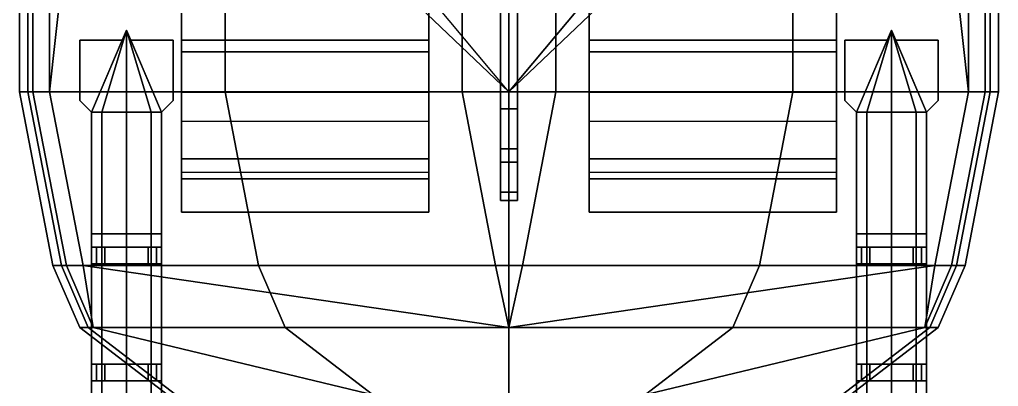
# Model space of a CAD drawing. Extents: x -4.4 to 4.4, y -34.7 to 32.2.
# Drawn here: x -2.93 to 2.93, y -31.44 to -29.25 of the extents above; entities that cross this region are included whole.
import ezdxf

# ---------------------------------------------------------------- set-up
doc = ezdxf.new("R2010")
doc.units = 0
doc.layers.get('0').update_dxf_attribs({"linetype": 'CONTINUOUS'})
doc.layers.add('SUPERSTRUCTURE', color=3, linetype='CONTINUOUS')

msp = doc.modelspace()

# ---------------------------------------------------------------- linework, layer by layer
for points in [[(-2.88, -27.31, 2.07), (-2.93, -27.31, 1.13), (-2.93, -29.68, 1.13), (-2.88, -29.68, 2.07)], [(-2.93, -27.31, 1.13), (-2.85, -27.31, 0.41), (-2.85, -29.68, 0.41), (-2.93, -29.68, 1.13)], [(-1.7, -27.31, 2.14), (-2.88, -27.31, 2.07), (-2.88, -29.68, 2.07), (-1.7, -29.68, 2.14)], [(-2.85, -27.31, 0.41), (-2.75, -27.31, 0.01), (-2.75, -29.68, 0.01), (-2.85, -29.68, 0.41)], [(-2.75, -27.31, 0.01), (-2.49, -27.31, -0.49), (-2.75, -29.68, 0.01)], [(-2.49, -27.31, -0.49), (0, -29.68, -0.49), (-2.75, -29.68, 0.01)], [(-1.98, -27.31, -1.04), (0, -27.31, -1.1381), (0, -29.68, -0.49)], [(-0.28, -27.31, 2.2), (-1.7, -27.31, 2.14), (-1.7, -29.68, 2.14), (-0.28, -29.68, 2.2)], [(-0.28, -29.68, 2.2), (0.28, -29.68, 2.2), (0.28, -27.31, 2.2), (-0.28, -27.31, 2.2)], [(0, -27.31, -1.1381), (1.98, -27.31, -1.04), (0, -29.68, -0.49)], [(1.98, -27.31, -1.04), (2.49, -27.31, -0.49), (0, -29.68, -0.49)], [(2.75, -29.68, 0.01), (2.75, -29.68, 0.01), (0, -29.68, -0.49), (2.49, -27.31, -0.49)], [(0.28, -29.68, 2.2), (1.7, -29.68, 2.14), (1.7, -27.31, 2.14), (0.28, -27.31, 2.2)], [(1.7, -29.68, 2.14), (2.88, -29.68, 2.07), (2.88, -27.31, 2.07), (1.7, -27.31, 2.14)], [(2.75, -29.68, 0.01), (2.75, -29.68, 0.01), (2.49, -27.31, -0.49), (2.75, -27.31, 0.01)], [(2.85, -29.68, 0.41), (2.75, -29.68, 0.01), (2.75, -27.31, 0.01), (2.85, -27.31, 0.41)], [(2.93, -29.68, 1.13), (2.85, -29.68, 0.41), (2.85, -27.31, 0.41), (2.93, -27.31, 1.13)], [(2.88, -29.68, 2.07), (2.93, -29.68, 1.13), (2.93, -27.31, 1.13), (2.88, -27.31, 2.07)], [(-0.05, -28.86, -1.92), (-0.05, -27.75, -3.18), (-0.05, -30.02, -3.18), (-0.05, -30.33, -2.84)], [(-0.05, -30.02, -3.18), (-0.05, -27.75, -3.18), (0.05, -27.75, -3.18), (0.05, -30.02, -3.18)], [(0.05, -30.02, -3.18), (0.05, -27.75, -3.18), (0.05, -28.86, -1.92), (0.05, -30.33, -2.84)], [(-0.05, -28.86, -0.9), (-0.05, -28.86, -1.92), (-0.05, -30.33, -2.84), (-0.05, -30.28, -0.9)], [(0.05, -30.33, -2.84), (0.05, -28.86, -1.92), (0.05, -28.86, -0.9), (0.05, -30.28, -0.9)], [(-0.05, -29.78, -0.65), (-0.05, -28.98, -0.9), (-0.05, -30.28, -0.9), (-0.05, -30.1, -0.65)], [(0.05, -29.78, -0.65), (0.05, -28.98, -0.9), (-0.05, -28.98, -0.9), (-0.05, -29.78, -0.65)], [(0.05, -30.28, -0.9), (0.05, -28.98, -0.9), (0.05, -29.78, -0.65), (0.05, -30.1, -0.65)], [(-2.5, -29.8, 2.99), (-2.4385, -29.8, 3.1385), (-2.29, -29.31, 2.99)], [(-2.4385, -29.8, 2.8415), (-2.5, -29.8, 2.99), (-2.29, -29.31, 2.99)], [(-2.4385, -29.8, 3.1385), (-2.29, -29.8, 3.2), (-2.29, -29.31, 2.99)], [(-2.29, -29.8, 2.78), (-2.4385, -29.8, 2.8415), (-2.29, -29.31, 2.99)], [(-2.1415, -29.8, 3.1385), (-2.08, -29.8, 2.99), (-2.29, -29.31, 2.99)], [(-2.29, -29.8, 3.2), (-2.1415, -29.8, 3.1385), (-2.29, -29.31, 2.99)], [(-2.1415, -29.8, 2.8415), (-2.29, -29.8, 2.78), (-2.29, -29.31, 2.99)], [(-2.08, -29.8, 2.99), (-2.1415, -29.8, 2.8415), (-2.29, -29.31, 2.99)], [(2.08, -29.8, 2.99), (2.1415, -29.8, 3.1385), (2.29, -29.31, 2.99)], [(2.1415, -29.8, 2.8415), (2.08, -29.8, 2.99), (2.29, -29.31, 2.99)], [(2.1415, -29.8, 3.1385), (2.29, -29.8, 3.2), (2.29, -29.31, 2.99)], [(2.29, -29.8, 2.78), (2.1415, -29.8, 2.8415), (2.29, -29.31, 2.99)], [(2.29, -29.8, 3.2), (2.4385, -29.8, 3.1385), (2.29, -29.31, 2.99)], [(2.4385, -29.8, 3.1385), (2.5, -29.8, 2.99), (2.29, -29.31, 2.99)], [(2.5, -29.8, 2.99), (2.4385, -29.8, 2.8415), (2.29, -29.31, 2.99)], [(2.4385, -29.8, 2.8415), (2.29, -29.8, 2.78), (2.29, -29.31, 2.99)], [(-2.5, -29.8, 2.99), (-2.3157, -29.37, 2.99), (-2.57, -29.37, 2.99), (-2.57, -29.73, 2.99)], [(-2.57, -29.73, 2.99), (-2.57, -29.37, 2.99), (-2.3157, -29.37, 2.99), (-2.5, -29.8, 2.99)], [(-2.29, -29.73, 3.27), (-2.29, -29.37, 3.27), (-2.29, -29.37, 3.0157), (-2.29, -29.8, 3.2)], [(-2.29, -29.8, 3.2), (-2.29, -29.37, 3.0157), (-2.29, -29.37, 3.27), (-2.29, -29.73, 3.27)], [(-2.29, -29.8, 2.78), (-2.29, -29.37, 2.9643), (-2.29, -29.37, 2.71), (-2.29, -29.73, 2.71)], [(-2.29, -29.73, 2.71), (-2.29, -29.37, 2.71), (-2.29, -29.37, 2.9643), (-2.29, -29.8, 2.78)], [(-2.08, -29.8, 2.99), (-2.2643, -29.37, 2.99), (-2.01, -29.37, 2.99), (-2.01, -29.73, 2.99)], [(-2.01, -29.73, 2.99), (-2.01, -29.37, 2.99), (-2.2643, -29.37, 2.99), (-2.08, -29.8, 2.99)], [(2.08, -29.8, 2.99), (2.2643, -29.37, 2.99), (2.01, -29.37, 2.99), (2.01, -29.73, 2.99)], [(2.01, -29.73, 2.99), (2.01, -29.37, 2.99), (2.2643, -29.37, 2.99), (2.08, -29.8, 2.99)], [(2.29, -29.73, 3.27), (2.29, -29.37, 3.27), (2.29, -29.37, 3.0157), (2.29, -29.8, 3.2)], [(2.29, -29.8, 3.2), (2.29, -29.37, 3.0157), (2.29, -29.37, 3.27), (2.29, -29.73, 3.27)], [(2.29, -29.8, 2.78), (2.29, -29.37, 2.9643), (2.29, -29.37, 2.71), (2.29, -29.73, 2.71)], [(2.29, -29.73, 2.71), (2.29, -29.37, 2.71), (2.29, -29.37, 2.9643), (2.29, -29.8, 2.78)], [(2.5, -29.8, 2.99), (2.3157, -29.37, 2.99), (2.57, -29.37, 2.99), (2.57, -29.73, 2.99)], [(2.57, -29.73, 2.99), (2.57, -29.37, 2.99), (2.3157, -29.37, 2.99), (2.5, -29.8, 2.99)], [(-2.88, -29.68, 2.07), (-2.93, -29.68, 1.13), (-2.73, -30.72, 1.13), (-2.68, -30.72, 2.07)], [(-2.93, -29.68, 1.13), (-2.85, -29.68, 0.41), (-2.65, -30.72, 0.41), (-2.73, -30.72, 1.13)], [(-1.7, -29.68, 2.14), (-2.88, -29.68, 2.07), (-2.68, -30.72, 2.07), (-1.5, -30.72, 2.14)], [(-2.85, -29.68, 0.41), (-2.75, -29.68, 0.01), (-2.55, -30.72, 0.01), (-2.65, -30.72, 0.41)], [(-2.75, -29.68, 0.01), (0, -29.68, -0.49), (0, -30.72, -0.21), (-2.55, -30.72, 0.01)], [(-0.28, -29.68, 2.2), (-1.7, -29.68, 2.14), (-1.5, -30.72, 2.14), (-0.08, -30.72, 2.2)], [(-0.08, -30.72, 2.2), (0.08, -30.72, 2.2), (0.28, -29.68, 2.2), (-0.28, -29.68, 2.2)], [(2.55, -30.72, 0.01), (0, -30.72, -0.21), (0, -29.68, -0.49), (2.75, -29.68, 0.01)], [(0.08, -30.72, 2.2), (1.5, -30.72, 2.14), (1.7, -29.68, 2.14), (0.28, -29.68, 2.2)], [(1.5, -30.72, 2.14), (2.68, -30.72, 2.07), (2.88, -29.68, 2.07), (1.7, -29.68, 2.14)], [(2.65, -30.72, 0.41), (2.55, -30.72, 0.01), (2.75, -29.68, 0.01), (2.85, -29.68, 0.41)], [(2.73, -30.72, 1.13), (2.65, -30.72, 0.41), (2.85, -29.68, 0.41), (2.93, -29.68, 1.13)], [(2.68, -30.72, 2.07), (2.73, -30.72, 1.13), (2.93, -29.68, 1.13), (2.88, -29.68, 2.07)], [(-2.5, -31.53, 2.99), (-2.4385, -31.53, 3.1385), (-2.4385, -29.8, 3.1385), (-2.5, -29.8, 2.99)], [(-2.4385, -31.53, 2.8415), (-2.5, -31.53, 2.99), (-2.5, -29.8, 2.99), (-2.4385, -29.8, 2.8415)], [(-2.29, -31.53, 2.78), (-2.4385, -31.53, 2.8415), (-2.4385, -29.8, 2.8415), (-2.29, -29.8, 2.78)], [(-2.4385, -31.53, 3.1385), (-2.29, -31.53, 3.2), (-2.29, -29.8, 3.2), (-2.4385, -29.8, 3.1385)], [(-2.1415, -31.53, 2.8415), (-2.29, -31.53, 2.78), (-2.29, -29.8, 2.78), (-2.1415, -29.8, 2.8415)], [(-2.29, -31.53, 3.2), (-2.1415, -31.53, 3.1385), (-2.1415, -29.8, 3.1385), (-2.29, -29.8, 3.2)], [(-2.1415, -31.53, 3.1385), (-2.08, -31.53, 2.99), (-2.08, -29.8, 2.99), (-2.1415, -29.8, 3.1385)], [(-2.08, -31.53, 2.99), (-2.1415, -31.53, 2.8415), (-2.1415, -29.8, 2.8415), (-2.08, -29.8, 2.99)], [(0.05, -30.1, -0.65), (0.05, -29.78, -0.65), (-0.05, -29.78, -0.65), (-0.05, -30.1, -0.65)], [(2.08, -31.53, 2.99), (2.1415, -31.53, 3.1385), (2.1415, -29.8, 3.1385), (2.08, -29.8, 2.99)], [(2.1415, -31.53, 2.8415), (2.08, -31.53, 2.99), (2.08, -29.8, 2.99), (2.1415, -29.8, 2.8415)], [(2.1415, -31.53, 3.1385), (2.29, -31.53, 3.2), (2.29, -29.8, 3.2), (2.1415, -29.8, 3.1385)], [(2.29, -31.53, 2.78), (2.1415, -31.53, 2.8415), (2.1415, -29.8, 2.8415), (2.29, -29.8, 2.78)], [(2.29, -31.53, 3.2), (2.4385, -31.53, 3.1385), (2.4385, -29.8, 3.1385), (2.29, -29.8, 3.2)], [(2.4385, -31.53, 2.8415), (2.29, -31.53, 2.78), (2.29, -29.8, 2.78), (2.4385, -29.8, 2.8415)], [(2.4385, -31.53, 3.1385), (2.5, -31.53, 2.99), (2.5, -29.8, 2.99), (2.4385, -29.8, 3.1385)], [(2.5, -31.53, 2.99), (2.4385, -31.53, 2.8415), (2.4385, -29.8, 2.8415), (2.5, -29.8, 2.99)], [(-0.05, -30.33, -2.84), (-0.05, -30.02, -3.18), (0.05, -30.02, -3.18), (0.05, -30.33, -2.84)], [(-0.05, -30.1, -0.65), (-0.05, -30.28, -0.9), (0.05, -30.28, -0.9), (0.05, -30.1, -0.65)], [(-0.05, -30.28, -0.9), (-0.05, -30.33, -2.84), (0.05, -30.33, -2.84), (0.05, -30.28, -0.9)], [(-2.5, -30.53, 2.14), (-2.5, -31.41, 2.14), (-2.5, -31.41, 2.44), (-2.5, -30.53, 2.44)], [(-2.08, -31.41, 2.14), (-2.5, -31.41, 2.14), (-2.5, -30.53, 2.14), (-2.08, -30.53, 2.14)], [(-2.08, -30.53, 2.14), (-2.5, -30.53, 2.14), (-2.5, -30.53, 2.44), (-2.08, -30.53, 2.44)], [(-2.5, -30.53, 2.44), (-2.5, -31.31, 2.44), (-2.08, -31.31, 2.44), (-2.08, -30.53, 2.44)], [(-2.08, -30.53, 2.44), (-2.08, -31.41, 2.44), (-2.08, -31.41, 2.14), (-2.08, -30.53, 2.14)], [(2.08, -30.53, 2.44), (2.08, -31.31, 2.44), (2.5, -31.31, 2.44), (2.5, -30.53, 2.44)], [(2.5, -31.41, 2.14), (2.08, -31.41, 2.14), (2.08, -30.53, 2.14), (2.5, -30.53, 2.14)], [(2.08, -30.53, 2.14), (2.08, -31.41, 2.14), (2.08, -31.41, 2.44), (2.08, -30.53, 2.44)], [(2.5, -30.53, 2.14), (2.08, -30.53, 2.14), (2.08, -30.53, 2.44), (2.5, -30.53, 2.44)], [(2.5, -30.53, 2.44), (2.5, -31.41, 2.44), (2.5, -31.41, 2.14), (2.5, -30.53, 2.14)], [(-2.47, -30.61, 2.9), (-2.42, -30.61, 2.8), (-2.5, -30.61, 2.74), (-2.5, -30.61, 2.9)], [(-2.47, -30.71, 2.9), (-2.47, -30.61, 2.9), (-2.5, -30.61, 2.9), (-2.5, -30.71, 2.9)], [(-2.42, -30.61, 2.8), (-2.29, -30.61, 2.78), (-2.29, -30.61, 2.74), (-2.5, -30.61, 2.74)], [(-2.08, -30.61, 2.44), (-2.5, -30.61, 2.44), (-2.5, -30.61, 2.74), (-2.08, -30.61, 2.74)], [(-2.5, -30.61, 2.44), (-2.5, -30.71, 2.44), (-2.5, -30.71, 2.9), (-2.5, -30.61, 2.9)], [(-2.42, -30.71, 2.8), (-2.42, -30.61, 2.8), (-2.47, -30.61, 2.9), (-2.47, -30.71, 2.9)], [(-2.29, -30.71, 2.78), (-2.29, -30.61, 2.78), (-2.42, -30.61, 2.8), (-2.42, -30.71, 2.8)], [(-2.29, -30.61, 2.78), (-2.29, -30.71, 2.78), (-2.16, -30.71, 2.8), (-2.16, -30.61, 2.8)], [(-2.08, -30.61, 2.74), (-2.29, -30.61, 2.74), (-2.29, -30.61, 2.78), (-2.16, -30.61, 2.8)], [(-2.16, -30.61, 2.8), (-2.16, -30.71, 2.8), (-2.11, -30.71, 2.9), (-2.11, -30.61, 2.9)], [(-2.08, -30.61, 2.9), (-2.08, -30.61, 2.74), (-2.16, -30.61, 2.8), (-2.11, -30.61, 2.9)], [(-2.11, -30.61, 2.9), (-2.11, -30.71, 2.9), (-2.08, -30.71, 2.9), (-2.08, -30.61, 2.9)], [(-2.08, -30.61, 2.9), (-2.08, -30.71, 2.9), (-2.08, -30.71, 2.44), (-2.08, -30.61, 2.44)], [(2.08, -30.61, 2.44), (2.08, -30.71, 2.44), (2.08, -30.71, 2.9), (2.08, -30.61, 2.9)], [(2.11, -30.71, 2.9), (2.11, -30.61, 2.9), (2.08, -30.61, 2.9), (2.08, -30.71, 2.9)], [(2.16, -30.61, 2.8), (2.29, -30.61, 2.78), (2.29, -30.61, 2.74), (2.08, -30.61, 2.74)], [(2.5, -30.61, 2.44), (2.08, -30.61, 2.44), (2.08, -30.61, 2.74), (2.5, -30.61, 2.74)], [(2.11, -30.61, 2.9), (2.16, -30.61, 2.8), (2.08, -30.61, 2.74), (2.08, -30.61, 2.9)], [(2.16, -30.71, 2.8), (2.16, -30.61, 2.8), (2.11, -30.61, 2.9), (2.11, -30.71, 2.9)], [(2.29, -30.71, 2.78), (2.29, -30.61, 2.78), (2.16, -30.61, 2.8), (2.16, -30.71, 2.8)], [(2.29, -30.61, 2.78), (2.29, -30.71, 2.78), (2.42, -30.71, 2.8), (2.42, -30.61, 2.8)], [(2.5, -30.61, 2.74), (2.29, -30.61, 2.74), (2.29, -30.61, 2.78), (2.42, -30.61, 2.8)], [(2.42, -30.61, 2.8), (2.42, -30.71, 2.8), (2.47, -30.71, 2.9), (2.47, -30.61, 2.9)], [(2.5, -30.61, 2.9), (2.5, -30.61, 2.74), (2.42, -30.61, 2.8), (2.47, -30.61, 2.9)], [(2.47, -30.61, 2.9), (2.47, -30.71, 2.9), (2.5, -30.71, 2.9), (2.5, -30.61, 2.9)], [(2.5, -30.61, 2.9), (2.5, -30.71, 2.9), (2.5, -30.71, 2.44), (2.5, -30.61, 2.44)], [(-2.68, -30.72, 2.07), (-2.73, -30.72, 1.13), (-2.57, -31.09, 1.13), (-2.52, -31.09, 2.07)], [(-2.73, -30.72, 1.13), (-2.65, -30.72, 0.41), (-2.49, -31.09, 0.41), (-2.57, -31.09, 1.13)], [(-1.5, -30.72, 2.14), (-2.68, -30.72, 2.07), (-2.52, -31.09, 2.07), (-1.34, -31.09, 2.14)], [(-2.65, -30.72, 0.41), (-2.55, -30.72, 0.01), (-2.49, -31.09, 0.41)], [(-2.49, -31.09, 0.41), (-2.55, -30.72, 0.01), (0, -31.09, 0.01), (0, -31.69, 0.45)], [(-2.55, -30.72, 0.01), (0, -30.72, -0.21), (0, -31.09, 0.01)], [(-2.5, -30.71, 2.9), (-2.5, -30.71, 2.74), (-2.42, -30.71, 2.8), (-2.47, -30.71, 2.9)], [(-2.5, -30.71, 2.74), (-2.29, -30.71, 2.74), (-2.29, -30.71, 2.78), (-2.42, -30.71, 2.8)], [(-2.08, -30.71, 2.74), (-2.5, -30.71, 2.74), (-2.5, -30.71, 2.44), (-2.08, -30.71, 2.44)], [(-2.16, -30.71, 2.8), (-2.29, -30.71, 2.78), (-2.29, -30.71, 2.74), (-2.08, -30.71, 2.74)], [(-2.11, -30.71, 2.9), (-2.16, -30.71, 2.8), (-2.08, -30.71, 2.74), (-2.08, -30.71, 2.9)], [(-0.08, -30.72, 2.2), (-1.5, -30.72, 2.14), (-1.34, -31.09, 2.14), (0, -31.09, 2.1966)], [(0, -31.09, 2.1966), (0, -31.09, 2.1966), (0.08, -30.72, 2.2), (-0.08, -30.72, 2.2)], [(0, -31.09, 2.1966), (1.34, -31.09, 2.14), (1.5, -30.72, 2.14), (0.08, -30.72, 2.2)], [(0, -31.69, 0.45), (0, -31.09, 0.01), (2.55, -30.72, 0.01), (2.49, -31.09, 0.41)], [(0, -30.72, -0.21), (2.55, -30.72, 0.01), (0, -31.09, 0.01)], [(1.34, -31.09, 2.14), (2.52, -31.09, 2.07), (2.68, -30.72, 2.07), (1.5, -30.72, 2.14)], [(2.08, -30.71, 2.74), (2.29, -30.71, 2.74), (2.29, -30.71, 2.78), (2.16, -30.71, 2.8)], [(2.5, -30.71, 2.74), (2.08, -30.71, 2.74), (2.08, -30.71, 2.44), (2.5, -30.71, 2.44)], [(2.08, -30.71, 2.9), (2.08, -30.71, 2.74), (2.16, -30.71, 2.8), (2.11, -30.71, 2.9)], [(2.42, -30.71, 2.8), (2.29, -30.71, 2.78), (2.29, -30.71, 2.74), (2.5, -30.71, 2.74)], [(2.47, -30.71, 2.9), (2.42, -30.71, 2.8), (2.5, -30.71, 2.74), (2.5, -30.71, 2.9)], [(2.57, -31.09, 1.13), (2.49, -31.09, 0.41), (2.65, -30.72, 0.41), (2.73, -30.72, 1.13)], [(2.49, -31.09, 0.41), (2.49, -31.09, 0.41), (2.55, -30.72, 0.01), (2.65, -30.72, 0.41)], [(2.52, -31.09, 2.07), (2.57, -31.09, 1.13), (2.73, -30.72, 1.13), (2.68, -30.72, 2.07)], [(-2.52, -31.09, 2.07), (-2.57, -31.09, 1.13), (-1.79, -31.69, 1.17), (-1.74, -31.69, 2.11)], [(-2.57, -31.09, 1.13), (-2.49, -31.09, 0.41), (0, -31.69, 0.45), (-1.79, -31.69, 1.17)], [(-1.34, -31.09, 2.14), (-2.52, -31.09, 2.07), (-1.74, -31.69, 2.11), (-0.56, -31.69, 2.18)], [(0, -31.09, 2.1966), (-1.34, -31.09, 2.14), (-0.56, -31.69, 2.18), (0, -31.69, 2.2037)], [(0, -31.69, 2.2037), (0.56, -31.69, 2.18), (1.34, -31.09, 2.14), (0, -31.09, 2.1966)], [(1.79, -31.69, 1.17), (0, -31.69, 0.45), (2.49, -31.09, 0.41), (2.57, -31.09, 1.13)], [(0.56, -31.69, 2.18), (1.74, -31.69, 2.11), (2.52, -31.09, 2.07), (1.34, -31.09, 2.14)], [(1.74, -31.69, 2.11), (1.79, -31.69, 1.17), (2.57, -31.09, 1.13), (2.52, -31.09, 2.07)], [(-2.08, -31.31, 2.44), (-2.5, -31.31, 2.44), (-2.5, -31.31, 2.74), (-2.08, -31.31, 2.74)], [(-2.5, -31.31, 2.44), (-2.5, -31.41, 2.44), (-2.5, -31.41, 2.9), (-2.5, -31.31, 2.9)], [(-2.42, -31.31, 2.8), (-2.29, -31.31, 2.78), (-2.29, -31.31, 2.74), (-2.5, -31.31, 2.74)], [(-2.47, -31.31, 2.9), (-2.42, -31.31, 2.8), (-2.5, -31.31, 2.74), (-2.5, -31.31, 2.9)], [(-2.47, -31.41, 2.9), (-2.47, -31.31, 2.9), (-2.5, -31.31, 2.9), (-2.5, -31.41, 2.9)], [(-2.42, -31.41, 2.8), (-2.42, -31.31, 2.8), (-2.47, -31.31, 2.9), (-2.47, -31.41, 2.9)], [(-2.29, -31.41, 2.78), (-2.29, -31.31, 2.78), (-2.42, -31.31, 2.8), (-2.42, -31.41, 2.8)], [(-2.08, -31.31, 2.74), (-2.29, -31.31, 2.74), (-2.29, -31.31, 2.78), (-2.16, -31.31, 2.8)], [(-2.29, -31.31, 2.78), (-2.29, -31.41, 2.78), (-2.16, -31.41, 2.8), (-2.16, -31.31, 2.8)], [(-2.08, -31.31, 2.9), (-2.08, -31.31, 2.74), (-2.16, -31.31, 2.8), (-2.11, -31.31, 2.9)], [(-2.16, -31.31, 2.8), (-2.16, -31.41, 2.8), (-2.11, -31.41, 2.9), (-2.11, -31.31, 2.9)], [(-2.11, -31.31, 2.9), (-2.11, -31.41, 2.9), (-2.08, -31.41, 2.9), (-2.08, -31.31, 2.9)], [(-2.08, -31.31, 2.9), (-2.08, -31.41, 2.9), (-2.08, -31.41, 2.44), (-2.08, -31.31, 2.44)], [(2.08, -31.31, 2.44), (2.08, -31.41, 2.44), (2.08, -31.41, 2.9), (2.08, -31.31, 2.9)], [(2.11, -31.41, 2.9), (2.11, -31.31, 2.9), (2.08, -31.31, 2.9), (2.08, -31.41, 2.9)], [(2.16, -31.31, 2.8), (2.29, -31.31, 2.78), (2.29, -31.31, 2.74), (2.08, -31.31, 2.74)], [(2.5, -31.31, 2.44), (2.08, -31.31, 2.44), (2.08, -31.31, 2.74), (2.5, -31.31, 2.74)], [(2.11, -31.31, 2.9), (2.16, -31.31, 2.8), (2.08, -31.31, 2.74), (2.08, -31.31, 2.9)], [(2.16, -31.41, 2.8), (2.16, -31.31, 2.8), (2.11, -31.31, 2.9), (2.11, -31.41, 2.9)], [(2.29, -31.41, 2.78), (2.29, -31.31, 2.78), (2.16, -31.31, 2.8), (2.16, -31.41, 2.8)], [(2.5, -31.31, 2.74), (2.29, -31.31, 2.74), (2.29, -31.31, 2.78), (2.42, -31.31, 2.8)], [(2.29, -31.31, 2.78), (2.29, -31.41, 2.78), (2.42, -31.41, 2.8), (2.42, -31.31, 2.8)], [(2.5, -31.31, 2.9), (2.5, -31.31, 2.74), (2.42, -31.31, 2.8), (2.47, -31.31, 2.9)], [(2.42, -31.31, 2.8), (2.42, -31.41, 2.8), (2.47, -31.41, 2.9), (2.47, -31.31, 2.9)], [(2.47, -31.31, 2.9), (2.47, -31.41, 2.9), (2.5, -31.41, 2.9), (2.5, -31.31, 2.9)], [(2.5, -31.31, 2.9), (2.5, -31.41, 2.9), (2.5, -31.41, 2.44), (2.5, -31.31, 2.44)], [(-2.08, -31.41, 2.74), (-2.5, -31.41, 2.74), (-2.5, -31.41, 2.44), (-2.08, -31.41, 2.44)], [(-2.5, -31.41, 2.74), (-2.29, -31.41, 2.74), (-2.29, -31.41, 2.78), (-2.42, -31.41, 2.8)], [(-2.5, -31.41, 2.9), (-2.5, -31.41, 2.74), (-2.42, -31.41, 2.8), (-2.47, -31.41, 2.9)], [(-2.08, -31.41, 2.44), (-2.5, -31.41, 2.44), (-2.5, -31.41, 2.14), (-2.08, -31.41, 2.14)], [(-2.16, -31.41, 2.8), (-2.29, -31.41, 2.78), (-2.29, -31.41, 2.74), (-2.08, -31.41, 2.74)], [(-2.11, -31.41, 2.9), (-2.16, -31.41, 2.8), (-2.08, -31.41, 2.74), (-2.08, -31.41, 2.9)], [(2.08, -31.41, 2.74), (2.29, -31.41, 2.74), (2.29, -31.41, 2.78), (2.16, -31.41, 2.8)], [(2.5, -31.41, 2.74), (2.08, -31.41, 2.74), (2.08, -31.41, 2.44), (2.5, -31.41, 2.44)], [(2.5, -31.41, 2.44), (2.08, -31.41, 2.44), (2.08, -31.41, 2.14), (2.5, -31.41, 2.14)], [(2.08, -31.41, 2.9), (2.08, -31.41, 2.74), (2.16, -31.41, 2.8), (2.11, -31.41, 2.9)], [(2.42, -31.41, 2.8), (2.29, -31.41, 2.78), (2.29, -31.41, 2.74), (2.5, -31.41, 2.74)], [(2.47, -31.41, 2.9), (2.42, -31.41, 2.8), (2.5, -31.41, 2.74), (2.5, -31.41, 2.9)]]:
    msp.add_3dface(points)
at = {"layer": 'SUPERSTRUCTURE'}
for points in [[(-1.96, -25.83, 2.48), (-1.96, -25.68, 2.11), (-1.96, -30.16, 2.11), (-1.96, -30.08, 2.48)], [(-0.48, -30.16, 2.11), (-0.48, -25.68, 2.11), (-0.48, -25.83, 2.48), (-0.48, -30.08, 2.48)], [(0.48, -25.83, 2.48), (0.48, -25.68, 2.11), (0.48, -30.16, 2.11), (0.48, -30.08, 2.48)], [(1.96, -30.16, 2.11), (1.96, -25.68, 2.11), (1.96, -25.83, 2.48), (1.96, -30.08, 2.48)], [(-0.48, -30.08, 2.48), (-0.48, -25.83, 2.48), (-1.96, -25.83, 2.48), (-1.96, -30.08, 2.48)], [(1.96, -30.08, 2.48), (1.96, -25.83, 2.48), (0.48, -25.83, 2.48), (0.48, -30.08, 2.48)], [(-1.96, -26.55, 2.83), (-1.96, -26.42, 2.76), (-1.96, -30.2, 2.49), (-1.96, -30.2, 2.55)], [(-1.96, -30.2, 2.49), (-1.96, -26.42, 2.76), (-0.48, -26.42, 2.76), (-0.48, -30.2, 2.49)], [(-0.48, -30.2, 2.49), (-0.48, -26.42, 2.76), (-0.48, -26.55, 2.83), (-0.48, -30.2, 2.55)], [(0.48, -30.2, 2.49), (0.48, -26.42, 2.76), (1.96, -26.42, 2.76), (1.96, -30.2, 2.49)], [(0.48, -26.55, 2.83), (0.48, -26.42, 2.76), (0.48, -30.2, 2.49), (0.48, -30.2, 2.55)], [(1.96, -30.2, 2.49), (1.96, -26.42, 2.76), (1.96, -26.55, 2.83), (1.96, -30.2, 2.55)], [(-0.48, -30.2, 2.55), (-0.48, -26.55, 2.83), (-1.96, -26.55, 2.83), (-1.96, -30.2, 2.55)], [(1.96, -30.2, 2.55), (1.96, -26.55, 2.83), (0.48, -26.55, 2.83), (0.48, -30.2, 2.55)], [(-1.96, -29.37, 2.81), (-1.96, -28.95, 3.28), (-0.48, -28.95, 3.28), (-0.48, -29.37, 2.81)], [(-1.96, -29.03, 3.29), (-1.96, -28.95, 3.28), (-1.96, -29.37, 2.81), (-1.96, -29.44, 2.85)], [(-0.48, -29.37, 2.81), (-0.48, -28.95, 3.28), (-0.48, -29.03, 3.29), (-0.48, -29.44, 2.85)], [(0.48, -29.37, 2.81), (0.48, -28.95, 3.28), (1.96, -28.95, 3.28), (1.96, -29.37, 2.81)], [(0.48, -29.03, 3.29), (0.48, -28.95, 3.28), (0.48, -29.37, 2.81), (0.48, -29.44, 2.85)], [(1.96, -29.37, 2.81), (1.96, -28.95, 3.28), (1.96, -29.03, 3.29), (1.96, -29.44, 2.85)], [(-0.48, -29.44, 2.85), (-0.48, -29.03, 3.29), (-1.96, -29.03, 3.29), (-1.96, -29.44, 2.85)], [(1.96, -29.44, 2.85), (1.96, -29.03, 3.29), (0.48, -29.03, 3.29), (0.48, -29.44, 2.85)], [(-1.96, -29.6836, 2.5896), (-1.96, -29.37, 2.81), (-0.48, -29.37, 2.81), (-0.48, -29.6836, 2.5896)], [(-1.96, -29.44, 2.85), (-1.96, -29.37, 2.81), (-1.96, -29.6836, 2.5896), (-1.96, -29.8547, 2.5765)], [(-0.48, -29.6836, 2.5896), (-0.48, -29.37, 2.81), (-0.48, -29.44, 2.85), (-0.48, -29.8547, 2.5765)], [(0.48, -29.6836, 2.5896), (0.48, -29.37, 2.81), (1.96, -29.37, 2.81), (1.96, -29.6836, 2.5896)], [(0.48, -29.44, 2.85), (0.48, -29.37, 2.81), (0.48, -29.6836, 2.5896), (0.48, -29.8547, 2.5765)], [(1.96, -29.6836, 2.5896), (1.96, -29.37, 2.81), (1.96, -29.44, 2.85), (1.96, -29.8547, 2.5765)], [(-0.48, -29.8547, 2.5765), (-0.48, -29.44, 2.85), (-1.96, -29.44, 2.85), (-1.96, -29.8547, 2.5765)], [(1.96, -29.8547, 2.5765), (1.96, -29.44, 2.85), (0.48, -29.44, 2.85), (0.48, -29.8547, 2.5765)], [(-1.96, -30.08, 2.48), (-1.96, -30.16, 2.11), (-0.48, -30.16, 2.11), (-0.48, -30.08, 2.48)], [(0.48, -30.08, 2.48), (0.48, -30.16, 2.11), (1.96, -30.16, 2.11), (1.96, -30.08, 2.48)], [(-0.48, -30.4, 2.55), (-0.48, -30.2, 2.55), (-1.96, -30.2, 2.55), (-1.96, -30.4, 2.55)], [(-1.96, -30.2, 2.55), (-1.96, -30.2, 2.49), (-1.96, -30.4, 2.49), (-1.96, -30.4, 2.55)], [(-1.96, -30.4, 2.49), (-1.96, -30.2, 2.49), (-0.48, -30.2, 2.49), (-0.48, -30.4, 2.49)], [(-0.48, -30.4, 2.49), (-0.48, -30.2, 2.49), (-0.48, -30.2, 2.55), (-0.48, -30.4, 2.55)], [(0.48, -30.4, 2.49), (0.48, -30.2, 2.49), (1.96, -30.2, 2.49), (1.96, -30.4, 2.49)], [(1.96, -30.4, 2.55), (1.96, -30.2, 2.55), (0.48, -30.2, 2.55), (0.48, -30.4, 2.55)], [(0.48, -30.2, 2.55), (0.48, -30.2, 2.49), (0.48, -30.4, 2.49), (0.48, -30.4, 2.55)], [(1.96, -30.4, 2.49), (1.96, -30.2, 2.49), (1.96, -30.2, 2.55), (1.96, -30.4, 2.55)], [(-1.96, -30.4, 2.55), (-1.96, -30.4, 2.49), (-0.48, -30.4, 2.49), (-0.48, -30.4, 2.55)], [(0.48, -30.4, 2.55), (0.48, -30.4, 2.49), (1.96, -30.4, 2.49), (1.96, -30.4, 2.55)]]:
    msp.add_3dface(points, dxfattribs=at)

doc.saveas('drawing.dxf')
